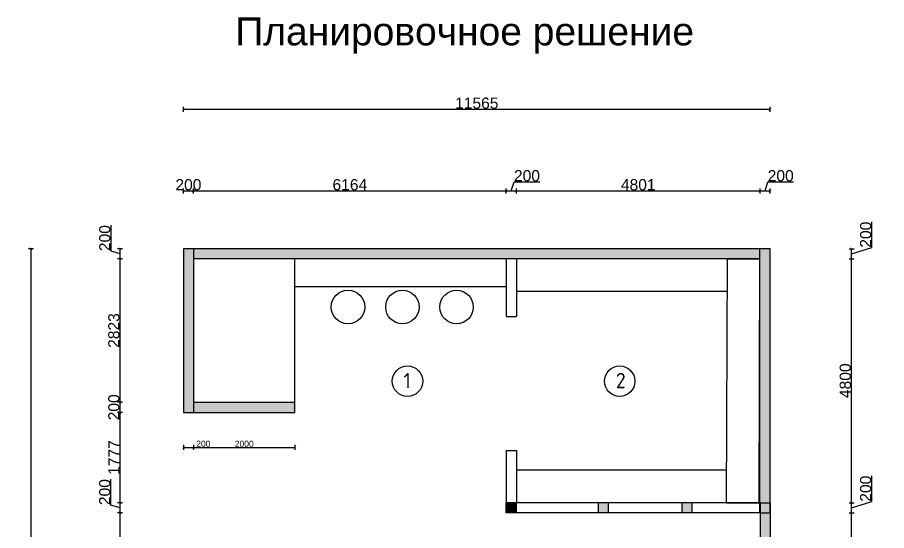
# Model space of a CAD drawing. Header units: millimetres. Extents: x 474215 to 2043163, y -374230 to 1199080.
# Drawn here: x 630973 to 648104, y -312684 to -302582 of the extents above; entities that cross this region are included whole.
import ezdxf

# ---------------------------------------------------------------- set-up
doc = ezdxf.new("R2010")
doc.units = ezdxf.units.MM
doc.header["$MEASUREMENT"] = 0
doc.styles.get("Standard").update_dxf_attribs({"font": 'arial.ttf'})
doc.styles.add('{18b73a54-fa43-428c-adcb-c1c7bbdf2c84}', font='Simplex.shx')
doc.dimstyles.get("Standard").update_dxf_attribs({"dimtxt": 120, "dimasz": 50, "dimexe": 50, "dimexo": 50, "dimgap": 10, "dimtad": 1, "dimdec": 0, "dimzin": 0, "dimdsep": 46, "dimtxsty": 'Standard', "dimblk": 'ARCHTICK', "dimcen": 0.09, "dimclrd": 7, "dimadec": 0, "dimazin": 0, "dimtfac": 1, "dimtdec": 0, "dimtofl": 0, "dimtmove": 0, "dimatfit": 3, "dimldrblk": 'ARCHTICK', "dimfxl": 50, "dimfxlon": 1, "dimtolj": 1, "dimtzin": 0, "dimarcsym": 0})

# ---------------------------------------------------------------- blocks, each defined once
blk = doc.blocks.new('_ArchTick')
at = {"color": 0, "linetype": 'ByBlock', "const_width": 0.15}
blk.add_lwpolyline([(-0.5, -0.5), (0.5, 0.5)], dxfattribs=at)
blk = doc.blocks.new('*D95')
at = {"color": 0, "lineweight": -2, "transparency": 16777216}
for p, q in [((647363, -312335), (647463, -312335)), ((647363, -319701), (647463, -319701))]:
    blk.add_line(p, q, dxfattribs=at)
at = {"color": 7, "lineweight": -2, "transparency": 16777216}
blk.add_line((647413, -319701), (647413, -312335), dxfattribs=at)
at = {"layer": 'Defpoints', "color": 0, "transparency": 16777216}
for p in [(645609, -312335), (647413, -312335), (645609, -319701)]:
    blk.add_point(p, dxfattribs=at)
at = {"color": 7, "lineweight": -2, "transparency": 16777216, "xscale": 50, "yscale": 50, "zscale": 50}
for p, rotation in [((647413, -312335), 90), ((647413, -319701), 270)]:
    blk.add_blockref('_ArchTick', p, dxfattribs=dict(at, rotation=rotation))
at = {"color": 0, "transparency": 16777216, "insert": (647290, -316018), "char_height": 220, "attachment_point": 5, "rotation": 90}
blk.add_mtext('\\A1;7366', dxfattribs=at)
blk = doc.blocks.new('*D96')
at = {"color": 7, "lineweight": -2, "transparency": 16777216}
for p, q in [((647815, -312114), (647815, -311605)), ((647413, -312235), (647815, -312114)), ((647413, -312335), (647413, -312135))]:
    blk.add_line(p, q, dxfattribs=at)
at = {"color": 0, "lineweight": -2, "transparency": 16777216}
for p, q in [((647363, -312135), (647463, -312135)), ((647363, -312335), (647463, -312335))]:
    blk.add_line(p, q, dxfattribs=at)
at = {"layer": 'Defpoints', "color": 0, "transparency": 16777216}
for p in [(645609, -312135), (647413, -312135), (645609, -312335)]:
    blk.add_point(p, dxfattribs=at)
at = {"color": 7, "lineweight": -2, "transparency": 16777216, "xscale": 50, "yscale": 50, "zscale": 50}
for p, rotation in [((647413, -312135), 90), ((647413, -312335), 270)]:
    blk.add_blockref('_ArchTick', p, dxfattribs=dict(at, rotation=rotation))
at = {"color": 0, "transparency": 16777216, "insert": (647692, -311860), "char_height": 220, "attachment_point": 5, "rotation": 90}
blk.add_mtext('\\A1;200', dxfattribs=at)
blk = doc.blocks.new('*D97')
at = {"color": 0, "lineweight": -2, "transparency": 16777216}
for p, q in [((647363, -307335), (647463, -307335)), ((647363, -312135), (647463, -312135))]:
    blk.add_line(p, q, dxfattribs=at)
at = {"color": 7, "lineweight": -2, "transparency": 16777216}
blk.add_line((647413, -312135), (647413, -307335), dxfattribs=at)
at = {"layer": 'Defpoints', "color": 0, "transparency": 16777216}
for p in [(645608, -307335), (647413, -307335), (645609, -312135)]:
    blk.add_point(p, dxfattribs=at)
at = {"color": 7, "lineweight": -2, "transparency": 16777216, "xscale": 50, "yscale": 50, "zscale": 50}
for p, rotation in [((647413, -307335), 90), ((647413, -312135), 270)]:
    blk.add_blockref('_ArchTick', p, dxfattribs=dict(at, rotation=rotation))
at = {"color": 0, "transparency": 16777216, "insert": (647290, -309735), "char_height": 220, "attachment_point": 5, "rotation": 90}
blk.add_mtext('\\A1;4800', dxfattribs=at)
blk = doc.blocks.new('*D98')
at = {"color": 7, "lineweight": -2, "transparency": 16777216}
for p, q in [((647815, -307114), (647815, -306605)), ((647413, -307235), (647815, -307114)), ((647413, -307335), (647413, -307135))]:
    blk.add_line(p, q, dxfattribs=at)
at = {"color": 0, "lineweight": -2, "transparency": 16777216}
for p, q in [((647363, -307135), (647463, -307135)), ((647363, -307335), (647463, -307335))]:
    blk.add_line(p, q, dxfattribs=at)
at = {"layer": 'Defpoints', "color": 0, "transparency": 16777216}
for p in [(645809, -307135), (647413, -307135), (645608, -307335)]:
    blk.add_point(p, dxfattribs=at)
at = {"color": 7, "lineweight": -2, "transparency": 16777216, "xscale": 50, "yscale": 50, "zscale": 50}
for p, rotation in [((647413, -307135), 90), ((647413, -307335), 270)]:
    blk.add_blockref('_ArchTick', p, dxfattribs=dict(at, rotation=rotation))
at = {"color": 0, "transparency": 16777216, "insert": (647692, -306860), "char_height": 220, "attachment_point": 5, "rotation": 90}
blk.add_mtext('\\A1;200', dxfattribs=at)
blk = doc.blocks.new('*D99')
at = {"color": 0, "lineweight": -2, "transparency": 16777216}
for p, q in [((634244, -306049), (634244, -305949)), ((634444, -306049), (634444, -305949))]:
    blk.add_line(p, q, dxfattribs=at)
at = {"color": 7, "lineweight": -2, "transparency": 16777216}
blk.add_line((634244, -305999), (634444, -305999), dxfattribs=at)
at = {"layer": 'Defpoints', "color": 0, "transparency": 16777216}
for p in [(634444, -305999), (634244, -307135), (634444, -307335)]:
    blk.add_point(p, dxfattribs=at)
at = {"color": 7, "lineweight": -2, "transparency": 16777216, "xscale": 50, "yscale": 50, "zscale": 50, "rotation": 180}
blk.add_blockref('_ArchTick', (634244, -305999), dxfattribs=at)
at = {"color": 7, "lineweight": -2, "transparency": 16777216, "xscale": 50, "yscale": 50, "zscale": 50}
blk.add_blockref('_ArchTick', (634444, -305999), dxfattribs=at)
at = {"color": 0, "transparency": 16777216, "insert": (634344, -305877), "char_height": 220, "attachment_point": 5}
blk.add_mtext('\\A1;200', dxfattribs=at)
blk = doc.blocks.new('*D100')
at = {"color": 0, "lineweight": -2, "transparency": 16777216}
for p, q in [((634444, -306049), (634444, -305949)), ((640608, -306049), (640608, -305949))]:
    blk.add_line(p, q, dxfattribs=at)
at = {"color": 7, "lineweight": -2, "transparency": 16777216}
blk.add_line((634444, -305999), (640608, -305999), dxfattribs=at)
at = {"layer": 'Defpoints', "color": 0, "transparency": 16777216}
for p in [(640608, -305999), (634444, -307335), (640608, -307335)]:
    blk.add_point(p, dxfattribs=at)
at = {"color": 7, "lineweight": -2, "transparency": 16777216, "xscale": 50, "yscale": 50, "zscale": 50, "rotation": 180}
blk.add_blockref('_ArchTick', (634444, -305999), dxfattribs=at)
at = {"color": 7, "lineweight": -2, "transparency": 16777216, "xscale": 50, "yscale": 50, "zscale": 50}
blk.add_blockref('_ArchTick', (640608, -305999), dxfattribs=at)
at = {"color": 0, "transparency": 16777216, "insert": (637526, -305877), "char_height": 220, "attachment_point": 5}
blk.add_mtext('\\A1;6164', dxfattribs=at)
blk = doc.blocks.new('*D101')
at = {"color": 0, "lineweight": -2, "transparency": 16777216}
for p, q in [((640608, -306049), (640608, -305949)), ((640808, -306049), (640808, -305949))]:
    blk.add_line(p, q, dxfattribs=at)
at = {"color": 7, "lineweight": -2, "transparency": 16777216}
for p, q in [((640708, -305999), (640761, -305822)), ((640761, -305822), (641270, -305822)), ((640608, -305999), (640808, -305999))]:
    blk.add_line(p, q, dxfattribs=at)
at = {"layer": 'Defpoints', "color": 0, "transparency": 16777216}
for p in [(640808, -305999), (640608, -307335), (640808, -307335)]:
    blk.add_point(p, dxfattribs=at)
at = {"color": 7, "lineweight": -2, "transparency": 16777216, "xscale": 50, "yscale": 50, "zscale": 50, "rotation": 180}
blk.add_blockref('_ArchTick', (640608, -305999), dxfattribs=at)
at = {"color": 7, "lineweight": -2, "transparency": 16777216, "xscale": 50, "yscale": 50, "zscale": 50}
blk.add_blockref('_ArchTick', (640808, -305999), dxfattribs=at)
at = {"color": 0, "transparency": 16777216, "insert": (641016, -305700), "char_height": 220, "attachment_point": 5}
blk.add_mtext('\\A1;200', dxfattribs=at)
blk = doc.blocks.new('*D102')
at = {"color": 0, "lineweight": -2, "transparency": 16777216}
for p, q in [((640808, -306049), (640808, -305949)), ((645609, -306049), (645609, -305949))]:
    blk.add_line(p, q, dxfattribs=at)
at = {"color": 7, "lineweight": -2, "transparency": 16777216}
blk.add_line((640808, -305999), (645609, -305999), dxfattribs=at)
at = {"layer": 'Defpoints', "color": 0, "transparency": 16777216}
for p in [(645609, -305999), (640808, -307335), (645609, -307335)]:
    blk.add_point(p, dxfattribs=at)
at = {"color": 7, "lineweight": -2, "transparency": 16777216, "xscale": 50, "yscale": 50, "zscale": 50, "rotation": 180}
blk.add_blockref('_ArchTick', (640808, -305999), dxfattribs=at)
at = {"color": 7, "lineweight": -2, "transparency": 16777216, "xscale": 50, "yscale": 50, "zscale": 50}
blk.add_blockref('_ArchTick', (645609, -305999), dxfattribs=at)
at = {"color": 0, "transparency": 16777216, "insert": (643209, -305877), "char_height": 220, "attachment_point": 5}
blk.add_mtext('\\A1;4801', dxfattribs=at)
blk = doc.blocks.new('*D103')
at = {"color": 0, "lineweight": -2, "transparency": 16777216}
for p, q in [((645609, -306049), (645609, -305949)), ((645809, -306049), (645809, -305949))]:
    blk.add_line(p, q, dxfattribs=at)
at = {"color": 7, "lineweight": -2, "transparency": 16777216}
for p, q in [((645709, -305999), (645762, -305822)), ((645762, -305822), (646272, -305822)), ((645609, -305999), (645809, -305999))]:
    blk.add_line(p, q, dxfattribs=at)
at = {"layer": 'Defpoints', "color": 0, "transparency": 16777216}
for p in [(645809, -305999), (645809, -307135), (645609, -307335)]:
    blk.add_point(p, dxfattribs=at)
at = {"color": 7, "lineweight": -2, "transparency": 16777216, "xscale": 50, "yscale": 50, "zscale": 50, "rotation": 180}
blk.add_blockref('_ArchTick', (645609, -305999), dxfattribs=at)
at = {"color": 7, "lineweight": -2, "transparency": 16777216, "xscale": 50, "yscale": 50, "zscale": 50}
blk.add_blockref('_ArchTick', (645809, -305999), dxfattribs=at)
at = {"color": 0, "transparency": 16777216, "insert": (646017, -305700), "char_height": 220, "attachment_point": 5}
blk.add_mtext('\\A1;200', dxfattribs=at)
blk = doc.blocks.new('*D104')
at = {"color": 0, "lineweight": -2, "transparency": 16777216}
for p, q in [((633047, -310158), (632947, -310158)), ((633047, -310358), (632947, -310358))]:
    blk.add_line(p, q, dxfattribs=at)
at = {"color": 7, "lineweight": -2, "transparency": 16777216}
blk.add_line((632997, -310358), (632997, -310158), dxfattribs=at)
at = {"layer": 'Defpoints', "color": 0, "transparency": 16777216}
for p in [(632997, -310158), (634444, -310158), (634244, -310358)]:
    blk.add_point(p, dxfattribs=at)
at = {"color": 7, "lineweight": -2, "transparency": 16777216, "xscale": 50, "yscale": 50, "zscale": 50}
for p, rotation in [((632997, -310158), 90), ((632997, -310358), 270)]:
    blk.add_blockref('_ArchTick', p, dxfattribs=dict(at, rotation=rotation))
at = {"color": 0, "transparency": 16777216, "insert": (632875, -310258), "char_height": 220, "attachment_point": 5, "rotation": 90}
blk.add_mtext('\\A1;200', dxfattribs=at)
blk = doc.blocks.new('*D105')
at = {"color": 0, "lineweight": -2, "transparency": 16777216}
for p, q in [((633047, -307335), (632947, -307335)), ((633047, -310158), (632947, -310158))]:
    blk.add_line(p, q, dxfattribs=at)
at = {"color": 7, "lineweight": -2, "transparency": 16777216}
blk.add_line((632997, -310158), (632997, -307335), dxfattribs=at)
at = {"layer": 'Defpoints', "color": 0, "transparency": 16777216}
for p in [(632997, -307335), (634444, -307335), (634444, -310158)]:
    blk.add_point(p, dxfattribs=at)
at = {"color": 7, "lineweight": -2, "transparency": 16777216, "xscale": 50, "yscale": 50, "zscale": 50}
for p, rotation in [((632997, -307335), 90), ((632997, -310158), 270)]:
    blk.add_blockref('_ArchTick', p, dxfattribs=dict(at, rotation=rotation))
at = {"color": 0, "transparency": 16777216, "insert": (632875, -308746), "char_height": 220, "attachment_point": 5, "rotation": 90}
blk.add_mtext('\\A1;2823', dxfattribs=at)
blk = doc.blocks.new('*D106')
at = {"color": 7, "lineweight": -2, "transparency": 16777216}
for p, q in [((632820, -307181), (632820, -306672)), ((632997, -307335), (632997, -307135)), ((632997, -307235), (632820, -307181))]:
    blk.add_line(p, q, dxfattribs=at)
at = {"color": 0, "lineweight": -2, "transparency": 16777216}
for p, q in [((633047, -307135), (632947, -307135)), ((633047, -307335), (632947, -307335))]:
    blk.add_line(p, q, dxfattribs=at)
at = {"layer": 'Defpoints', "color": 0, "transparency": 16777216}
for p in [(632997, -307135), (634444, -307135), (634444, -307335)]:
    blk.add_point(p, dxfattribs=at)
at = {"color": 7, "lineweight": -2, "transparency": 16777216, "xscale": 50, "yscale": 50, "zscale": 50}
for p, rotation in [((632997, -307135), 90), ((632997, -307335), 270)]:
    blk.add_blockref('_ArchTick', p, dxfattribs=dict(at, rotation=rotation))
at = {"color": 0, "transparency": 16777216, "insert": (632697, -306927), "char_height": 220, "attachment_point": 5, "rotation": 90}
blk.add_mtext('\\A1;200', dxfattribs=at)
blk = doc.blocks.new('*D115')
at = {"color": 0, "lineweight": -2, "transparency": 16777216}
for p, q in [((633045, -310358), (632945, -310358)), ((633045, -312135), (632945, -312135))]:
    blk.add_line(p, q, dxfattribs=at)
at = {"color": 7, "lineweight": -2, "transparency": 16777216}
blk.add_line((632995, -310358), (632995, -312135), dxfattribs=at)
at = {"layer": 'Defpoints', "color": 0, "transparency": 16777216}
for p in [(634244, -310358), (632995, -312135), (640608, -312135)]:
    blk.add_point(p, dxfattribs=at)
at = {"color": 7, "lineweight": -2, "transparency": 16777216, "xscale": 50, "yscale": 50, "zscale": 50}
for p, rotation in [((632995, -310358), 90), ((632995, -312135), 270)]:
    blk.add_blockref('_ArchTick', p, dxfattribs=dict(at, rotation=rotation))
at = {"color": 0, "transparency": 16777216, "insert": (632875, -311246), "char_height": 220, "attachment_point": 5, "rotation": 90}
blk.add_mtext('\\A1;1777', dxfattribs=at)
blk = doc.blocks.new('*D116')
at = {"color": 7, "lineweight": -2, "transparency": 16777216}
for p, q in [((632818, -312181), (632818, -311672)), ((632995, -312235), (632818, -312181)), ((632995, -312135), (632995, -312335))]:
    blk.add_line(p, q, dxfattribs=at)
at = {"color": 0, "lineweight": -2, "transparency": 16777216}
for p, q in [((633045, -312135), (632945, -312135)), ((633045, -312335), (632945, -312335))]:
    blk.add_line(p, q, dxfattribs=at)
at = {"layer": 'Defpoints', "color": 0, "transparency": 16777216}
for p in [(640608, -312135), (632995, -312335), (640608, -312335)]:
    blk.add_point(p, dxfattribs=at)
at = {"color": 7, "lineweight": -2, "transparency": 16777216, "xscale": 50, "yscale": 50, "zscale": 50}
for p, rotation in [((632995, -312135), 90), ((632995, -312335), 270)]:
    blk.add_blockref('_ArchTick', p, dxfattribs=dict(at, rotation=rotation))
at = {"color": 0, "transparency": 16777216, "insert": (632696, -311927), "char_height": 220, "attachment_point": 5, "rotation": 90}
blk.add_mtext('\\A1;200', dxfattribs=at)
blk = doc.blocks.new('*D117')
at = {"color": 0, "lineweight": -2, "transparency": 16777216}
for p, q in [((633045, -312335), (632945, -312335)), ((633045, -319700), (632945, -319700))]:
    blk.add_line(p, q, dxfattribs=at)
at = {"color": 7, "lineweight": -2, "transparency": 16777216}
blk.add_line((632995, -312335), (632995, -319700), dxfattribs=at)
at = {"layer": 'Defpoints', "color": 0, "transparency": 16777216}
for p in [(640608, -312335), (632995, -319700), (641094, -319700)]:
    blk.add_point(p, dxfattribs=at)
at = {"color": 7, "lineweight": -2, "transparency": 16777216, "xscale": 50, "yscale": 50, "zscale": 50}
for p, rotation in [((632995, -312335), 90), ((632995, -319700), 270)]:
    blk.add_blockref('_ArchTick', p, dxfattribs=dict(at, rotation=rotation))
at = {"color": 0, "transparency": 16777216, "insert": (632873, -316017), "char_height": 220, "attachment_point": 5, "rotation": 90}
blk.add_mtext('\\A1;7365', dxfattribs=at)
blk = doc.blocks.new('*D128')
at = {"color": 0, "lineweight": -2, "transparency": 16777216}
for p, q in [((636444, -324268), (636444, -324368)), ((641095, -324268), (641095, -324368))]:
    blk.add_line(p, q, dxfattribs=at)
at = {"color": 7, "lineweight": -2, "transparency": 16777216}
blk.add_line((641095, -324318), (636444, -324318), dxfattribs=at)
at = {"layer": 'Defpoints', "color": 0, "transparency": 16777216}
for p in [(636444, -310358), (641095, -322649), (636444, -324318)]:
    blk.add_point(p, dxfattribs=at)
at = {"color": 7, "lineweight": -2, "transparency": 16777216, "xscale": 50, "yscale": 50, "zscale": 50, "rotation": 180}
blk.add_blockref('_ArchTick', (636444, -324318), dxfattribs=at)
at = {"color": 7, "lineweight": -2, "transparency": 16777216, "xscale": 50, "yscale": 50, "zscale": 50}
blk.add_blockref('_ArchTick', (641095, -324318), dxfattribs=at)
at = {"color": 0, "transparency": 16777216, "insert": (638769, -324196), "char_height": 220, "attachment_point": 5}
blk.add_mtext('\\A1;4651', dxfattribs=at)
blk = doc.blocks.new('*D129')
at = {"color": 0, "lineweight": -2, "transparency": 16777216}
for p, q in [((634444, -324268), (634444, -324368)), ((636444, -324268), (636444, -324368))]:
    blk.add_line(p, q, dxfattribs=at)
at = {"color": 7, "lineweight": -2, "transparency": 16777216}
blk.add_line((636444, -324318), (634444, -324318), dxfattribs=at)
at = {"layer": 'Defpoints', "color": 0, "transparency": 16777216}
for p in [(634444, -310158), (636444, -310358), (634444, -324318)]:
    blk.add_point(p, dxfattribs=at)
at = {"color": 7, "lineweight": -2, "transparency": 16777216, "xscale": 50, "yscale": 50, "zscale": 50, "rotation": 180}
blk.add_blockref('_ArchTick', (634444, -324318), dxfattribs=at)
at = {"color": 7, "lineweight": -2, "transparency": 16777216, "xscale": 50, "yscale": 50, "zscale": 50}
blk.add_blockref('_ArchTick', (636444, -324318), dxfattribs=at)
at = {"color": 0, "transparency": 16777216, "insert": (635444, -324196), "char_height": 220, "attachment_point": 5}
blk.add_mtext('\\A1;2000', dxfattribs=at)
blk = doc.blocks.new('*D130')
at = {"color": 0, "lineweight": -2, "transparency": 16777216}
for p, q in [((634244, -324268), (634244, -324368)), ((634444, -324268), (634444, -324368))]:
    blk.add_line(p, q, dxfattribs=at)
at = {"color": 7, "lineweight": -2, "transparency": 16777216}
for p, q in [((634444, -324318), (634244, -324318)), ((634344, -324318), (634465, -324720)), ((634465, -324720), (634974, -324720))]:
    blk.add_line(p, q, dxfattribs=at)
at = {"layer": 'Defpoints', "color": 0, "transparency": 16777216}
for p in [(634444, -310158), (634244, -310358), (634244, -324318)]:
    blk.add_point(p, dxfattribs=at)
at = {"color": 7, "lineweight": -2, "transparency": 16777216, "xscale": 50, "yscale": 50, "zscale": 50, "rotation": 180}
blk.add_blockref('_ArchTick', (634244, -324318), dxfattribs=at)
at = {"color": 7, "lineweight": -2, "transparency": 16777216, "xscale": 50, "yscale": 50, "zscale": 50}
blk.add_blockref('_ArchTick', (634444, -324318), dxfattribs=at)
at = {"color": 0, "transparency": 16777216, "insert": (634719, -324598), "char_height": 220, "attachment_point": 5}
blk.add_mtext('\\A1;200', dxfattribs=at)
blk = doc.blocks.new('*D131')
at = {"color": 0, "lineweight": -2, "transparency": 16777216}
for p, q in [((649124, -307135), (649224, -307135)), ((649124, -322849), (649224, -322849))]:
    blk.add_line(p, q, dxfattribs=at)
at = {"color": 7, "lineweight": -2, "transparency": 16777216}
blk.add_line((649174, -322849), (649174, -307135), dxfattribs=at)
at = {"layer": 'Defpoints', "color": 0, "transparency": 16777216}
for p in [(645809, -307135), (649174, -307135), (645794, -322849)]:
    blk.add_point(p, dxfattribs=at)
at = {"color": 7, "lineweight": -2, "transparency": 16777216, "xscale": 50, "yscale": 50, "zscale": 50}
for p, rotation in [((649174, -307135), 90), ((649174, -322849), 270)]:
    blk.add_blockref('_ArchTick', p, dxfattribs=dict(at, rotation=rotation))
at = {"color": 0, "transparency": 16777216, "insert": (649052, -314992), "char_height": 220, "attachment_point": 5, "rotation": 90}
blk.add_mtext('\\A1;15714', dxfattribs=at)
blk = doc.blocks.new('*D132')
at = {"color": 0, "lineweight": -2, "transparency": 16777216}
for p, q in [((634244, -326119), (634244, -326219)), ((645809, -326119), (645809, -326219))]:
    blk.add_line(p, q, dxfattribs=at)
at = {"color": 7, "lineweight": -2, "transparency": 16777216}
blk.add_line((645809, -326169), (634244, -326169), dxfattribs=at)
at = {"layer": 'Defpoints', "color": 0, "transparency": 16777216}
for p in [(634244, -310358), (645809, -322849), (634244, -326169)]:
    blk.add_point(p, dxfattribs=at)
at = {"color": 7, "lineweight": -2, "transparency": 16777216, "xscale": 50, "yscale": 50, "zscale": 50, "rotation": 180}
blk.add_blockref('_ArchTick', (634244, -326169), dxfattribs=at)
at = {"color": 7, "lineweight": -2, "transparency": 16777216, "xscale": 50, "yscale": 50, "zscale": 50}
blk.add_blockref('_ArchTick', (645809, -326169), dxfattribs=at)
at = {"color": 0, "transparency": 16777216, "insert": (640027, -326046), "char_height": 220, "attachment_point": 5}
blk.add_mtext('\\A1;11565', dxfattribs=at)
blk = doc.blocks.new('*D133')
at = {"color": 0, "lineweight": -2, "transparency": 16777216}
for p, q in [((631290, -307135), (631190, -307135)), ((631290, -322849), (631190, -322849))]:
    blk.add_line(p, q, dxfattribs=at)
at = {"color": 7, "lineweight": -2, "transparency": 16777216}
blk.add_line((631240, -307135), (631240, -322849), dxfattribs=at)
at = {"layer": 'Defpoints', "color": 0, "transparency": 16777216}
for p in [(634244, -307135), (631240, -322849), (641094, -322849)]:
    blk.add_point(p, dxfattribs=at)
at = {"color": 7, "lineweight": -2, "transparency": 16777216, "xscale": 50, "yscale": 50, "zscale": 50}
for p, rotation in [((631240, -307135), 90), ((631240, -322849), 270)]:
    blk.add_blockref('_ArchTick', p, dxfattribs=dict(at, rotation=rotation))
at = {"color": 0, "transparency": 16777216, "insert": (631118, -314992), "char_height": 220, "attachment_point": 5, "rotation": 90}
blk.add_mtext('\\A1;15714', dxfattribs=at)
blk = doc.blocks.new('*D134')
at = {"color": 0, "lineweight": -2, "transparency": 16777216}
for p, q in [((634244, -304443), (634244, -304343)), ((645809, -304443), (645809, -304343))]:
    blk.add_line(p, q, dxfattribs=at)
at = {"color": 7, "lineweight": -2, "transparency": 16777216}
blk.add_line((645809, -304393), (634244, -304393), dxfattribs=at)
at = {"layer": 'Defpoints', "color": 0, "transparency": 16777216}
for p in [(634244, -304393), (634244, -307135), (645809, -307135)]:
    blk.add_point(p, dxfattribs=at)
at = {"color": 7, "lineweight": -2, "transparency": 16777216, "xscale": 50, "yscale": 50, "zscale": 50, "rotation": 180}
blk.add_blockref('_ArchTick', (634244, -304393), dxfattribs=at)
at = {"color": 7, "lineweight": -2, "transparency": 16777216, "xscale": 50, "yscale": 50, "zscale": 50}
blk.add_blockref('_ArchTick', (645809, -304393), dxfattribs=at)
at = {"color": 0, "transparency": 16777216, "insert": (640027, -304271), "char_height": 220, "attachment_point": 5}
blk.add_mtext('\\A1;11565', dxfattribs=at)
blk = doc.blocks.new('*D163')
at = {"color": 0, "lineweight": -2, "transparency": 16777216}
for p, q in [((634244, -310997), (634244, -311097)), ((634444, -310997), (634444, -311097))]:
    blk.add_line(p, q, dxfattribs=at)
at = {"color": 7, "lineweight": -2, "transparency": 16777216}
for p, q in [((634244, -311047), (634444, -311047)), ((634444, -311047), (634781, -311047))]:
    blk.add_line(p, q, dxfattribs=at)
at = {"layer": 'Defpoints', "color": 0, "transparency": 16777216}
for p in [(634444, -310158), (634244, -310358), (634444, -311047)]:
    blk.add_point(p, dxfattribs=at)
at = {"color": 7, "lineweight": -2, "transparency": 16777216, "xscale": 50, "yscale": 50, "zscale": 50, "rotation": 180}
blk.add_blockref('_ArchTick', (634244, -311047), dxfattribs=at)
at = {"color": 7, "lineweight": -2, "transparency": 16777216, "xscale": 50, "yscale": 50, "zscale": 50}
blk.add_blockref('_ArchTick', (634444, -311047), dxfattribs=at)
at = {"color": 0, "transparency": 16777216, "insert": (634638, -310976), "char_height": 120, "attachment_point": 5}
blk.add_mtext('\\A1;200', dxfattribs=at)
blk = doc.blocks.new('*D164')
at = {"color": 0, "lineweight": -2, "transparency": 16777216}
for p, q in [((634444, -310997), (634444, -311097)), ((636444, -310997), (636444, -311097))]:
    blk.add_line(p, q, dxfattribs=at)
at = {"color": 7, "lineweight": -2, "transparency": 16777216}
blk.add_line((634444, -311047), (636444, -311047), dxfattribs=at)
at = {"layer": 'Defpoints', "color": 0, "transparency": 16777216}
for p in [(634444, -310158), (636444, -310358), (636444, -311047)]:
    blk.add_point(p, dxfattribs=at)
at = {"color": 7, "lineweight": -2, "transparency": 16777216, "xscale": 50, "yscale": 50, "zscale": 50, "rotation": 180}
blk.add_blockref('_ArchTick', (634444, -311047), dxfattribs=at)
at = {"color": 7, "lineweight": -2, "transparency": 16777216, "xscale": 50, "yscale": 50, "zscale": 50}
blk.add_blockref('_ArchTick', (636444, -311047), dxfattribs=at)
at = {"color": 0, "transparency": 16777216, "insert": (635444, -310976), "char_height": 120, "attachment_point": 5}
blk.add_mtext('\\A1;2000', dxfattribs=at)

msp = doc.modelspace()

# ---------------------------------------------------------------- hatches: boundary and pattern name
at = {"true_color": 0x000000}
h = msp.add_hatch(color=18, dxfattribs=at)
h.dxf.hatch_style = 1
h.paths.add_polyline_path([(634444.2, -307134.7), (634244.2, -307134.7), (634244.2, -310358), (634444.2, -310358), (634444.2, -307334.7)])
h = msp.add_hatch(color=18, dxfattribs=at)
h.dxf.hatch_style = 1
h.paths.add_polyline_path([(640608.2, -307134.7), (634444.2, -307134.7), (634444.2, -307334.7), (640608.2, -307334.7)])
h.paths.add_polyline_path([(645607.4, -307134.7), (640808.2, -307134.7), (640808.2, -307334.7), (645607.4, -307334.7)])
h.paths.add_polyline_path([(640808.2, -307134.7), (640608.2, -307134.7), (640608.2, -307334.7), (640808.2, -307334.7)])
h = msp.add_hatch(color=18, dxfattribs=at)
h.dxf.hatch_style = 1
h.paths.add_polyline_path([(645809.4, -307134.7), (645609.4, -307134.7), (645609.4, -312334.7), (645809.4, -312334.7)])
h = msp.add_hatch(color=18, dxfattribs=at)
h.dxf.hatch_style = 1
h.paths.add_polyline_path([(636444.2, -310358), (636444.2, -310158), (634444.2, -310158), (634444.2, -310358)])
h = msp.add_hatch(color=18, dxfattribs=at)
h.dxf.hatch_style = 1
h.paths.add_polyline_path([(640808.2, -312134.9), (640808.2, -312134.7), (640608.2, -312134.7), (640608.2, -312334.7), (640808.2, -312334.7)])
h = msp.add_hatch(color=18, dxfattribs=at)
h.dxf.hatch_style = 1
h.paths.add_polyline_path([(642622.7, -312334.7), (642622.7, -312134.7), (642422.7, -312134.7), (642422.7, -312334.7)])
h.paths.add_polyline_path([(644273.1, -312334.7), (644273.1, -312134.7), (644073.1, -312134.7), (644073.1, -312334.7)])
h = msp.add_hatch(color=18, dxfattribs=at)
h.dxf.hatch_style = 1
h.paths.add_polyline_path([(645809.3, -312334.7), (645609.3, -312334.7), (645608.5, -318899.8), (645609.4, -318899.8), (645609.4, -319699.8), (645808.4, -319699.8)])

# ---------------------------------------------------------------- linework, layer by layer
for p, q in [((640608.2, -307134.7), (634244.2, -307134.7)), ((634244.2, -307134.7), (634244.2, -310358)), ((634444.2, -307134.7), (634444.2, -309598.2)), ((645809.4, -307134.7), (640608.2, -307134.7)), ((645608.2, -312334.7), (645607.4, -307134.7)), ((645809.4, -312334.7), (645809.4, -307134.7)), ((640608.2, -307334.7), (634444.2, -307334.7)), ((634444.2, -307334.7), (634444.2, -310358)), ((636444.2, -310358), (636444.2, -307334.7)), ((645608.2, -307334.7), (640608.2, -307334.7)), ((644949.9, -312134.7), (644967.4, -307334.7)), ((644967.4, -307334.7), (645607.4, -307334.7)), ((645590.9, -312134.7), (645607.4, -307334.7)), ((640608.2, -307884.7), (636444.2, -307884.7)), ((644965.1, -307974.7), (640808.2, -307974.7)), ((645608.2, -307974.7), (645605.2, -307974.7)), ((634444.2, -310158), (636444.2, -310158)), ((634244.2, -310358), (634444.2, -310358)), ((634444.2, -310358), (636444.2, -310358)), ((644952.2, -311494.7), (640808.2, -311494.7)), ((640608.2, -312334.7), (640608.2, -312134.7)), ((642422.7, -312334.7), (642422.7, -312134.7)), ((642622.7, -312334.7), (642622.7, -312134.7)), ((644073.1, -312334.7), (644073.1, -312134.7)), ((644273.1, -312334.7), (644273.1, -312134.7)), ((644950.9, -312134.7), (645590.9, -312134.7)), ((645609.4, -312134.7), (645608.4, -319900.8)), ((645609.4, -312134.7), (645809.4, -312134.7)), ((645809.4, -312134.7), (645808.4, -319900.8)), ((645609.4, -312334.7), (645809.4, -312334.7))]:
    msp.add_line(p, q)
at = {"color": 143, "true_color": 0x7aafdf}
for p, q in [((640608.2, -307334.7), (640608.2, -308470.2)), ((640808.2, -307334.7), (640808.2, -308470.2)), ((640608.2, -308470.2), (640808.2, -308470.2)), ((640608.2, -311106.6), (640808.2, -311106.6)), ((640608.2, -311106.6), (640608.2, -312134.7)), ((640808.2, -311106.6), (640808.2, -312134.7)), ((645609.4, -312134.7), (640608.2, -312134.7)), ((640608.2, -312334.9), (640608.2, -312134.9)), ((640808.2, -312334.9), (640808.2, -312134.9)), ((645609.4, -312334.7), (640608.2, -312334.7))]:
    msp.add_line(p, q, dxfattribs=at)
for centre in [(637489.4, -308283.4), (638561.6, -308283.4), (639628.1, -308283.4)]:
    msp.add_circle(centre, 330)
at = {"color": 7}
for centre in [(638661.6, -309743.9), (642843.6, -309743.9)]:
    msp.add_circle(centre, 300, dxfattribs=at)

# ---------------------------------------------------------------- texts
at = {"insert": (635266.7, -302582.4), "char_height": 550, "attachment_point": 1}
msp.add_mtext_dynamic_manual_height_columns('Планировочное решение', width=9468.271, gutter_width=1, heights=[0], dxfattribs=at)
at = {"color": 7, "char_height": 300, "attachment_point": 1, "style": '{18b73a54-fa43-428c-adcb-c1c7bbdf2c84}'}
for s, insert in [('{\\fGOST Common|b0|i0|c0|p34;1}', (638584.3, -309582)), ('{\\fGOST Common|b0|i0|c0|p34;2}', (642766.3, -309582))]:
    msp.add_mtext_dynamic_manual_height_columns(s, width=300, gutter_width=11072.2, heights=[0], dxfattribs=dict(at, insert=insert))

# ---------------------------------------------------------------- dimensions: what is measured, and where the dimension line sits
for base, p1, p2, override, picture, middle in [((634244.2, -304393.3), (645809.4, -307134.7), (634244.2, -307134.7), {"dimtxt": 220}, '*D134', (640026.8, -304271)), ((640808.2, -305999.3), (640608.2, -307334.7), (640808.2, -307334.7), {"dimtxt": 220, "dimtmove": 1}, '*D101', (640771.4, -305699.6)), ((645809.4, -305999.3), (645609.2, -307334.7), (645809.4, -307134.7), {"dimtxt": 220, "dimtmove": 1}, '*D103', (645772.5, -305699.6)), ((640608.2, -305999.3), (634444.2, -307334.7), (640608.2, -307334.7), {"dimtxt": 220, "dimtmove": 1}, '*D100', (637526.2, -305876.9)), ((645609.2, -305999.3), (640808.2, -307334.7), (645609.2, -307334.7), {"dimtxt": 220, "dimtmove": 1}, '*D102', (643208.7, -305876.9)), ((634244.2, -324317.9), (634444.2, -310158), (634244.2, -310358), {"dimtxt": 220, "dimtmove": 1}, '*D130', (634474.8, -324597.6)), ((634444.2, -324317.9), (636444.2, -310358), (634444.2, -310158), {"dimtxt": 220, "dimtmove": 1}, '*D129', (635444.2, -324195.6)), ((636444.2, -311047.2), (634444.2, -310158), (636444.2, -310358), {"dimtmove": 1}, '*D164', (635444.2, -310975.9)), ((634244.2, -326168.8), (645809.4, -322849.1), (634244.2, -310358), {"dimtxt": 220}, '*D132', (640026.8, -326046.5)), ((636444.1578, -324317.9464), (641094.7383, -322649.1217), (636444.1578, -310358.0208), {"dimtxt": 220, "dimtmove": 1}, '*D128', (638769.448, -324195.6203))]:
    dim = msp.add_linear_dim(base=base, p1=p1, p2=p2, dimstyle='Standard', override=override)
    dim.commit()
    dim.dimension.update_dxf_attribs({"geometry": picture, "text_midpoint": middle})
dim = msp.add_linear_dim(base=(634444.2, -305999.3), p1=(634244.2, -307134.7), p2=(634444.2, -307334.7), dimstyle='Standard', override={"dimtxt": 220})
dim.commit()
dim.dimension.update_dxf_attribs({"geometry": '*D99', "text_midpoint": (634344.2, -305999.3), "dimtype": 160})
for base, p1, p2, override, picture, middle in [((647412.5, -307134.7), (645608.2, -307334.7), (645809.4, -307134.7), {"dimtxt": 220, "dimtmove": 1}, '*D98', (647692.2, -307104.1)), ((632997.1, -307134.7), (634444.2, -307334.7), (634444.2, -307134.7), {"dimtxt": 220, "dimtmove": 1}, '*D106', (632697.4, -307171.5)), ((631240.1, -322849.1), (634244.2, -307134.7), (641093.7, -322849.1), {"dimtxt": 220}, '*D133', (631117.8, -314991.9)), ((649174.4, -307134.7), (645793.8, -322849.1), (645809.4, -307134.7), {"dimtxt": 220}, '*D131', (649052, -314991.9)), ((632997.1, -307334.7), (634444.2, -310158), (634444.2, -307334.7), {"dimtxt": 220, "dimtmove": 1}, '*D105', (632874.7, -308746.3)), ((647412.5, -307334.7), (645609.4, -312134.7), (645608.2, -307334.7), {"dimtxt": 220, "dimtmove": 1}, '*D97', (647290.2, -309734.7)), ((632995.2, -312134.7), (634244.2, -310358), (640608.2, -312134.7), {"dimtxt": 220}, '*D115', (632874.8, -311246.3)), ((647412.5, -312134.7), (645609.4, -312334.7), (645609.4, -312134.7), {"dimtxt": 220, "dimtmove": 1}, '*D96', (647692.2, -312104.1)), ((632995.2, -312334.7), (640608.2, -312134.7), (640608.2, -312334.7), {"dimtxt": 220, "dimtmove": 1}, '*D116', (632695.6, -312171.5)), ((632995.2, -319699.8), (640608.2, -312334.7), (641093.7, -319699.8), {"dimtxt": 220, "dimtmove": 1}, '*D117', (632872.8, -316017.2)), ((647412.5, -312334.7), (645609.4, -319700.8), (645609.4, -312334.7), {"dimtxt": 220, "dimtmove": 1}, '*D95', (647290.1, -316017.7))]:
    dim = msp.add_linear_dim(base=base, p1=p1, p2=p2, angle=90, dimstyle='Standard', override=override)
    dim.commit()
    dim.dimension.update_dxf_attribs({"geometry": picture, "text_midpoint": middle})
dim = msp.add_linear_dim(base=(632997.1, -310158), p1=(634244.2, -310358), p2=(634444.2, -310158), angle=90, dimstyle='Standard', override={"dimtxt": 220})
dim.commit()
dim.dimension.update_dxf_attribs({"geometry": '*D104', "text_midpoint": (632997.1, -310258), "dimtype": 160})
dim = msp.add_linear_dim(base=(634444.2, -311047.2), p1=(634244.2, -310358), p2=(634444.2, -310158), dimstyle='Standard')
dim.commit()
dim.dimension.update_dxf_attribs({"geometry": '*D163', "text_midpoint": (634637.5, -310975.9)})

doc.saveas('drawing.dxf')
